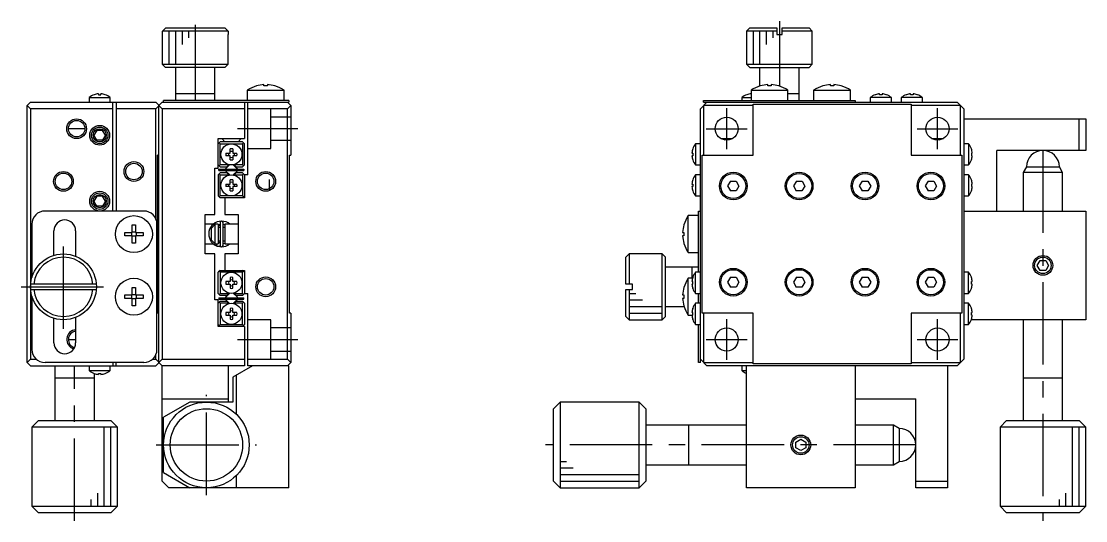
# Model space of a CAD drawing. Extents: x -38 to 379, y 14 to 273.
# Drawn here: x 216.9 to 378.5, y 127.1 to 202.9 of the extents above; entities that cross this region are included whole.
import ezdxf

# ---------------------------------------------------------------- set-up
doc = ezdxf.new("R2010")
doc.units = 0
doc.header["$LTSCALE"] = 10
doc.linetypes.add('CENTER', pattern=[2, 1.25, -0.25, 0.25, -0.25])
doc.linetypes.add('DASHED', pattern=[3.5, 2, -1.5])
doc.layers.get('0').update_dxf_attribs({"linetype": 'CONTINUOUS'})
doc.layers.add('CENTER', color=1, linetype='CENTER')

msp = doc.modelspace()

# ---------------------------------------------------------------- linework, layer by layer
at = {"color": 7, "linetype": 'CONTINUOUS'}
for p, q in [((238.346591, 200.916843), (238.362617, 200.916843)), ((238.346591, 200.916843), (238.346591, 196.416843)), ((238.362617, 201.416843), (238.864404, 201.916843)), ((248.330566, 201.416843), (238.362617, 201.416843)), ((238.362617, 200.916843), (238.362617, 201.416843)), ((238.864404, 201.916843), (247.828778, 201.916843)), ((247.828778, 201.916843), (248.330566, 201.416843)), ((248.330566, 201.416843), (248.330566, 200.916843)), ((248.330566, 200.916843), (248.346591, 200.916843)), ((248.346591, 196.416843), (248.346591, 200.916843)), ((327.529505, 201.916843), (327.029505, 201.416843)), ((331.629505, 201.416843), (327.029505, 201.416843)), ((327.029505, 201.416843), (327.029505, 196.416843)), ((327.529505, 201.916843), (331.629505, 201.916843)), ((331.629505, 201.916843), (331.629505, 200.916843)), ((331.629505, 200.916843), (332.429505, 200.916843)), ((332.429505, 201.916843), (336.529505, 201.916843)), ((332.429505, 200.916843), (332.429505, 201.916843)), ((337.029505, 201.416843), (332.429505, 201.416843)), ((337.029505, 201.416843), (336.529505, 201.916843)), ((337.029505, 196.416843), (337.029505, 201.416843)), ((238.346591, 196.416843), (248.346591, 196.416843)), ((238.346591, 196.416843), (238.846591, 195.916843)), ((247.846591, 195.916843), (238.846591, 195.916843)), ((240.346591, 195.916843), (240.346591, 190.916843)), ((246.346591, 190.916843), (246.346591, 195.916843)), ((247.846591, 195.916843), (248.346591, 196.416843)), ((327.029505, 196.416843), (327.529505, 195.916843)), ((327.029505, 196.416843), (337.029505, 196.416843)), ((327.529505, 195.916843), (336.529505, 195.916843)), ((329.029505, 195.916843), (329.029505, 193.086539)), ((335.029505, 190.916843), (335.029505, 195.916843)), ((336.529505, 195.916843), (337.029505, 196.416843)), ((251.246591, 192.459306), (256.846591, 192.459306)), ((251.246591, 192.459306), (251.246591, 190.916843)), ((252.647452, 193.110048), (252.644444, 193.116216)), ((253.786591, 193.110048), (253.786591, 193.303305)), ((254.306591, 193.110048), (253.786591, 193.110048)), ((254.306591, 193.303305), (254.306591, 193.110048)), ((255.448739, 193.116216), (255.44573, 193.110048)), ((256.846591, 190.916843), (256.846591, 192.459306)), ((327.729505, 192.459306), (327.729505, 190.916843)), ((327.729505, 192.459306), (333.329505, 192.459306)), ((329.130366, 193.110048), (329.127357, 193.116216)), ((330.269505, 193.110048), (330.269505, 193.303305)), ((330.789505, 193.110048), (330.269505, 193.110048)), ((330.789505, 193.303305), (330.789505, 193.110048)), ((331.931653, 193.116216), (331.928644, 193.110048)), ((333.329505, 190.916843), (333.329505, 192.459306)), ((337.229505, 192.459306), (337.229505, 190.916843)), ((337.229505, 192.459306), (342.829505, 192.459306)), ((338.630366, 193.110048), (338.627357, 193.116216)), ((339.769505, 193.110048), (339.769505, 193.303305)), ((340.289505, 193.110048), (339.769505, 193.110048)), ((340.289505, 193.303305), (340.289505, 193.110048)), ((341.431653, 193.116216), (341.428644, 193.110048)), ((342.829505, 190.916843), (342.829505, 192.459306)), ((227.246591, 191.337781), (227.246591, 190.616843)), ((227.246591, 191.337781), (230.446591, 191.337781)), ((227.996591, 191.767907), (228.020456, 191.767907)), ((228.646591, 191.900792), (228.646591, 191.767907)), ((228.646591, 191.767907), (229.046591, 191.767907)), ((229.046591, 191.767907), (229.046591, 191.900792)), ((229.672727, 191.767907), (229.696591, 191.767907)), ((230.446591, 190.616843), (230.446591, 191.337781)), ((238.546591, 190.616843), (238.546591, 190.916843)), ((257.546591, 190.916843), (238.546591, 190.916843)), ((246.346591, 191.916843), (240.346591, 191.916843)), ((257.546591, 190.916843), (257.546591, 190.616843)), ((320.529505, 190.616843), (320.529505, 190.916843)), ((320.529505, 190.916843), (343.529505, 190.916843)), ((326.329505, 191.337781), (327.729505, 191.337781)), ((326.329505, 191.337781), (326.329505, 190.916843)), ((327.079505, 191.767907), (327.103369, 191.767907)), ((335.029505, 191.916843), (333.329505, 191.916843)), ((343.529505, 190.916843), (343.529505, 190.616843)), ((345.829505, 191.337781), (345.829505, 190.616843)), ((349.029505, 191.337781), (345.829505, 191.337781)), ((346.603369, 191.767907), (346.579505, 191.767907)), ((347.229505, 191.767907), (347.229505, 191.900792)), ((347.629505, 191.767907), (347.229505, 191.767907)), ((347.629505, 191.900792), (347.629505, 191.767907)), ((348.279505, 191.767907), (348.255641, 191.767907)), ((349.029505, 190.616843), (349.029505, 191.337781)), ((353.729505, 191.337781), (350.529505, 191.337781)), ((350.529505, 191.337781), (350.529505, 190.616843)), ((351.303369, 191.767907), (351.279505, 191.767907)), ((351.929505, 191.767907), (351.929505, 191.900792)), ((352.329505, 191.767907), (351.929505, 191.767907)), ((352.329505, 191.900792), (352.329505, 191.767907)), ((352.979505, 191.767907), (352.955641, 191.767907)), ((353.729505, 190.616843), (353.729505, 191.337781)), ((218.346591, 190.616843), (217.846591, 190.116843)), ((217.846591, 151.116843), (217.846591, 190.116843)), ((217.846591, 190.116843), (218.346591, 189.616843)), ((218.346591, 190.616843), (237.346591, 190.616843)), ((230.846591, 189.616843), (218.346591, 189.616843)), ((218.346591, 189.616843), (218.346591, 151.616843)), ((230.846591, 174.116843), (230.846591, 190.616843)), ((231.346591, 190.616843), (231.346591, 174.116843)), ((237.346591, 189.616843), (231.346591, 189.616843)), ((238.346591, 190.616843), (237.346591, 189.616843)), ((237.346591, 190.616843), (238.346591, 189.616843)), ((237.346591, 172.988623), (237.346591, 189.616843)), ((237.846591, 151.116843), (237.846591, 190.116843)), ((238.346591, 190.616843), (257.546591, 190.616843)), ((238.346591, 189.616843), (238.346591, 151.616843)), ((250.846591, 189.616843), (238.346591, 189.616843)), ((250.846591, 190.616843), (250.846591, 185.116843)), ((251.346591, 179.616843), (251.346591, 190.616843)), ((257.346591, 189.616843), (251.346591, 189.616843)), ((257.346591, 190.616843), (257.846591, 190.116843)), ((257.846591, 190.116843), (257.346591, 189.616843)), ((257.346591, 151.616843), (257.346591, 189.616843)), ((257.846591, 190.116843), (257.846591, 182.616843)), ((321.029505, 190.616843), (320.029505, 189.616843)), ((320.029505, 151.116843), (320.029505, 189.616843)), ((320.529505, 190.616843), (359.029505, 190.616843)), ((328.029505, 190.116843), (320.529505, 190.116843)), ((320.529505, 190.116843), (320.529505, 182.616843)), ((328.029505, 190.316843), (352.029505, 190.316843)), ((328.029505, 182.616843), (328.029505, 190.316843)), ((352.029505, 190.316843), (352.029505, 182.616843)), ((359.529505, 190.116843), (352.029505, 190.116843)), ((360.029505, 189.616843), (359.029505, 190.616843)), ((359.529505, 182.616843), (359.529505, 190.116843)), ((360.029505, 189.616843), (360.029505, 151.616843)), ((360.029505, 188.116843), (378.529505, 188.116843)), ((377.529505, 183.316843), (377.529505, 188.116843)), ((378.529505, 188.116843), (378.529505, 183.316843)), ((226.596442, 186.616843), (224.096591, 186.616843)), ((228.413579, 186.366843), (227.980566, 185.616843)), ((229.279604, 186.366843), (228.413579, 186.366843)), ((229.712617, 185.616843), (229.279604, 186.366843)), ((228.413579, 184.866843), (227.980566, 185.616843)), ((229.279604, 184.866843), (228.413579, 184.866843)), ((229.712617, 185.616843), (229.279604, 184.866843)), ((246.846591, 185.116843), (250.846591, 185.116843)), ((246.846591, 180.616843), (246.846591, 185.116843)), ((247.146591, 184.616843), (246.846591, 184.316843)), ((247.146591, 184.316843), (246.996591, 184.466843)), ((250.546591, 184.616843), (247.146591, 184.616843)), ((247.146591, 181.116843), (247.146591, 184.316843)), ((247.146591, 184.316843), (250.546591, 184.316843)), ((247.365847, 185.116843), (247.846591, 184.636099)), ((249.846591, 184.636099), (247.846591, 184.636099)), ((249.846591, 184.636099), (250.327335, 185.116843)), ((250.846591, 184.316843), (250.546591, 184.616843)), ((250.696591, 184.466843), (250.546591, 184.316843)), ((250.546591, 184.316843), (250.546591, 181.116843)), ((250.846591, 181.116843), (250.846591, 184.316843)), ((319.308568, 184.316843), (319.308568, 181.116843)), ((320.029505, 184.316843), (319.308568, 184.316843)), ((323.128117, 185.116843), (324.930893, 185.116843)), ((323.548761, 185.116843), (323.781031, 184.884573)), ((355.128117, 185.116843), (356.930893, 185.116843)), ((356.277979, 184.884573), (356.510249, 185.116843)), ((360.750442, 184.316843), (360.029505, 184.316843)), ((360.750442, 184.316843), (360.750442, 181.116843)), ((237.646591, 158.616843), (237.646591, 182.616843)), ((237.846591, 182.616843), (237.646591, 182.616843)), ((248.020456, 182.916843), (248.646591, 182.916843)), ((248.646591, 182.916843), (248.646591, 183.542979)), ((249.046591, 183.542979), (249.046591, 182.916843)), ((249.046591, 182.916843), (249.672727, 182.916843)), ((257.646591, 182.616843), (257.846591, 182.616843)), ((257.646591, 158.616843), (257.646591, 182.616843)), ((318.745557, 182.916843), (318.878441, 182.916843)), ((318.878441, 183.566843), (318.878441, 183.542979)), ((318.878441, 182.916843), (318.878441, 182.516843)), ((320.329505, 158.616843), (320.329505, 182.616843)), ((320.329505, 182.616843), (328.029505, 182.616843)), ((352.029505, 182.616843), (359.729505, 182.616843)), ((359.729505, 182.616843), (359.729505, 158.616843)), ((361.180569, 183.566843), (361.180569, 183.542979)), ((361.313453, 182.916843), (361.180569, 182.916843)), ((361.180569, 182.916843), (361.180569, 182.516843)), ((365.029505, 174.116843), (365.029505, 183.316843)), ((378.529505, 183.316843), (365.029505, 183.316843)), ((247.146591, 180.816843), (246.846591, 181.116843)), ((246.996591, 180.966843), (247.146591, 181.116843)), ((248.447543, 181.116843), (247.146591, 181.116843)), ((248.56153, 181.142442), (247.94503, 180.525942)), ((248.646591, 182.516843), (248.020456, 182.516843)), ((248.488199, 181.157499), (248.147543, 180.816843)), ((248.646591, 181.890708), (248.646591, 182.516843)), ((249.046591, 182.516843), (249.046591, 181.890708)), ((249.672727, 182.516843), (249.046591, 182.516843)), ((249.748153, 180.490587), (249.101466, 181.137274)), ((249.748153, 180.525942), (249.131653, 181.142442)), ((249.54564, 180.816843), (249.204984, 181.157499)), ((250.546591, 181.116843), (249.24564, 181.116843)), ((250.546591, 181.116843), (250.696591, 180.966843)), ((250.846591, 181.116843), (250.546591, 180.816843)), ((318.878441, 182.516843), (318.745557, 182.516843)), ((318.878441, 181.890708), (318.878441, 181.866843)), ((319.308568, 181.116843), (320.029505, 181.116843)), ((360.029505, 181.116843), (360.750442, 181.116843)), ((361.180569, 182.516843), (361.313453, 182.516843)), ((361.180569, 181.890708), (361.180569, 181.866843)), ((246.346591, 180.616843), (246.846591, 180.616843)), ((246.346591, 173.616843), (246.346591, 180.616843)), ((247.146591, 179.916843), (246.846591, 179.616843)), ((246.846591, 179.616843), (246.846591, 176.416843)), ((246.946591, 180.466843), (250.746591, 180.466843)), ((246.946591, 180.266843), (246.946591, 180.466843)), ((246.946591, 180.266843), (250.746591, 180.266843)), ((247.146591, 179.616843), (246.996591, 179.766843)), ((247.146591, 180.816843), (248.147543, 180.816843)), ((248.147543, 179.916843), (247.146591, 179.916843)), ((247.146591, 176.416843), (247.146591, 179.616843)), ((247.146591, 179.616843), (248.447543, 179.616843)), ((247.94503, 180.2431), (248.591717, 179.596413)), ((247.94503, 180.207744), (248.56153, 179.591245)), ((248.147539, 179.916839), (248.488199, 179.576188)), ((249.131653, 179.591245), (249.748153, 180.207744)), ((249.204984, 179.576188), (249.545644, 179.916839)), ((249.24564, 179.616843), (250.546591, 179.616843)), ((249.54564, 180.816843), (250.546591, 180.816843)), ((250.546591, 179.916843), (249.54564, 179.916843)), ((250.846591, 179.616843), (250.546591, 179.916843)), ((250.696591, 179.766843), (250.546591, 179.616843)), ((250.546591, 179.616843), (250.546591, 176.416843)), ((250.746591, 180.466843), (250.746591, 180.266843)), ((250.846591, 179.616843), (250.846591, 176.116843)), ((251.346591, 179.616843), (250.846591, 179.616843)), ((320.029505, 179.616843), (319.308568, 179.616843)), ((319.308568, 179.616843), (319.308568, 176.416843)), ((360.750442, 179.616843), (360.029505, 179.616843)), ((360.750442, 179.616843), (360.750442, 176.416843)), ((369.529505, 180.816843), (369.029505, 179.950818)), ((375.029382, 179.950818), (369.029505, 179.950818)), ((369.029505, 179.950818), (369.029505, 174.116843)), ((369.529505, 180.816843), (374.529402, 180.816843)), ((375.029505, 179.950818), (374.529505, 180.816843)), ((375.029505, 174.116843), (375.029505, 179.950818)), ((248.020456, 178.216843), (248.646591, 178.216843)), ((248.646591, 177.816843), (248.020456, 177.816843)), ((248.646591, 178.216843), (248.646591, 178.842979)), ((248.646591, 177.190708), (248.646591, 177.816843)), ((249.046591, 178.842979), (249.046591, 178.216843)), ((249.046591, 178.216843), (249.672727, 178.216843)), ((249.672727, 177.816843), (249.046591, 177.816843)), ((249.046591, 177.816843), (249.046591, 177.190708)), ((254.646591, 177.242071), (254.646591, 178.916848)), ((318.745557, 178.216843), (318.878441, 178.216843)), ((318.878441, 177.816843), (318.745557, 177.816843)), ((318.878441, 178.866843), (318.878441, 178.842979)), ((318.878441, 178.216843), (318.878441, 177.816843)), ((324.603303, 178.670734), (324.163515, 177.924686)), ((324.163515, 177.924686), (324.589718, 177.170796)), ((324.603303, 178.670734), (325.469292, 178.662891)), ((325.895495, 177.909), (325.455708, 177.162952)), ((325.469292, 178.662891), (325.895495, 177.909)), ((334.603303, 178.670734), (334.163515, 177.924686)), ((334.163515, 177.924686), (334.589718, 177.170796)), ((334.603303, 178.670734), (335.469292, 178.662891)), ((335.895495, 177.909), (335.455708, 177.162952)), ((335.469292, 178.662891), (335.895495, 177.909)), ((344.603303, 178.670734), (344.163515, 177.924686)), ((344.163515, 177.924686), (344.589718, 177.170796)), ((344.603303, 178.670734), (345.469292, 178.662891)), ((345.895495, 177.909), (345.455708, 177.162952)), ((345.469292, 178.662891), (345.895495, 177.909)), ((354.603303, 178.670734), (354.163515, 177.924686)), ((354.163515, 177.924686), (354.589718, 177.170796)), ((354.603303, 178.670734), (355.469292, 178.662891)), ((355.895495, 177.909), (355.455708, 177.162952)), ((355.469292, 178.662891), (355.895495, 177.909)), ((361.180569, 178.866843), (361.180569, 178.842979)), ((361.313453, 178.216843), (361.180569, 178.216843)), ((361.180569, 178.216843), (361.180569, 177.816843)), ((361.180569, 177.816843), (361.313453, 177.816843)), ((228.413579, 176.366843), (227.980566, 175.616843)), ((229.279604, 176.366843), (228.413579, 176.366843)), ((229.712617, 175.616843), (229.279604, 176.366843)), ((247.146591, 176.116843), (246.846591, 176.416843)), ((246.996591, 176.266843), (247.146591, 176.416843)), ((250.546591, 176.416843), (247.146591, 176.416843)), ((250.546591, 176.416843), (250.696591, 176.266843)), ((250.846591, 176.416843), (250.546591, 176.116843)), ((318.878441, 177.190708), (318.878441, 177.166843)), ((319.308568, 176.416843), (320.029505, 176.416843)), ((325.455708, 177.162952), (324.589718, 177.170796)), ((335.455708, 177.162952), (334.589718, 177.170796)), ((345.455708, 177.162952), (344.589718, 177.170796)), ((355.455708, 177.162952), (354.589718, 177.170796)), ((360.029505, 176.416843), (360.750442, 176.416843)), ((361.180569, 177.190708), (361.180569, 177.166843)), ((228.413579, 174.866843), (227.980566, 175.616843)), ((229.279604, 174.866843), (228.413579, 174.866843)), ((229.712617, 175.616843), (229.279604, 174.866843)), ((250.846591, 176.116843), (247.146591, 176.116843)), ((247.846591, 176.116843), (247.846591, 173.616843)), ((235.546591, 174.116843), (220.546591, 174.116843)), ((244.846591, 173.616843), (246.346591, 173.616843)), ((244.846591, 167.616843), (244.846591, 173.616843)), ((247.846591, 173.616843), (249.846591, 173.616843)), ((249.846591, 173.616843), (249.846591, 167.616843)), ((319.729505, 173.416843), (318.187042, 173.416843)), ((318.187042, 167.816843), (318.187042, 173.416843)), ((319.729505, 174.116843), (320.029505, 174.116843)), ((319.729505, 164.816843), (319.729505, 174.116843)), ((360.029505, 174.116843), (378.529505, 174.116843)), ((378.529505, 174.116843), (378.529505, 157.616843)), ((218.546591, 172.116843), (218.546591, 164.016843)), ((233.786591, 172.015982), (234.306591, 172.015982)), ((233.786591, 170.876843), (233.786591, 172.015982)), ((234.306591, 172.015982), (234.306591, 170.876843)), ((237.546591, 153.116843), (237.546591, 172.116843)), ((246.088135, 172.116843), (244.846591, 172.116843)), ((245.846591, 171.536943), (246.346591, 172.06609)), ((245.846591, 169.696743), (245.846591, 171.536943)), ((246.846591, 172.116843), (246.346591, 172.116843)), ((246.346591, 172.116843), (246.346591, 169.116843)), ((246.570191, 172.418279), (246.557038, 172.412473)), ((246.564258, 172.415225), (246.561161, 172.414319)), ((246.631356, 172.442981), (246.569626, 172.419351)), ((246.846552, 172.046277), (247.125396, 172.116696)), ((246.846589, 172.028966), (246.855963, 172.029122)), ((246.846591, 172.116843), (246.846591, 169.116843)), ((247.125433, 171.616843), (246.846591, 171.616843)), ((246.855963, 172.029122), (246.869586, 172.028755)), ((246.869586, 172.028755), (246.883175, 172.027686)), ((246.883175, 172.027686), (246.896691, 172.025917)), ((246.896691, 172.025917), (246.910098, 172.023454)), ((246.910098, 172.023454), (246.923359, 172.020305)), ((246.923359, 172.020305), (246.936439, 172.01648)), ((246.936439, 172.01648), (246.949301, 172.011991)), ((246.949301, 172.011991), (246.961913, 172.006852)), ((246.961913, 172.006852), (246.974241, 172.001079)), ((246.974241, 172.001079), (246.986255, 171.99469)), ((246.986255, 171.99469), (246.997923, 171.987703)), ((246.997923, 171.987703), (247.009217, 171.98014)), ((247.009217, 171.98014), (247.02011, 171.972022)), ((247.02011, 171.972022), (247.030576, 171.963374)), ((247.030576, 171.963374), (247.040591, 171.954218)), ((247.040591, 171.954218), (247.050132, 171.944581)), ((247.050132, 171.944581), (247.059177, 171.934488)), ((247.059177, 171.934488), (247.067708, 171.923966)), ((247.067708, 171.923966), (247.075705, 171.913042)), ((247.075705, 171.913042), (247.083152, 171.901745)), ((247.083152, 171.901745), (247.090034, 171.890103)), ((247.090034, 171.890103), (247.096336, 171.878145)), ((247.096336, 171.878145), (247.102046, 171.8659)), ((247.102046, 171.8659), (247.107153, 171.853398)), ((247.107153, 171.853398), (247.111646, 171.840668)), ((247.111646, 171.840668), (247.115518, 171.827741)), ((247.115518, 171.827741), (247.11876, 171.814646)), ((247.11876, 171.814646), (247.121367, 171.801415)), ((247.121367, 171.801415), (247.123334, 171.788078)), ((247.123334, 171.788078), (247.124658, 171.774666)), ((247.124658, 171.774666), (247.125336, 171.761208)), ((247.125336, 171.761208), (247.125433, 171.753992)), ((247.125433, 172.357499), (247.125433, 168.907499)), ((247.575433, 168.907499), (247.575433, 172.357499)), ((247.846591, 171.616843), (247.575433, 171.616843)), ((247.575488, 172.116421), (247.846735, 172.049171)), ((249.846591, 172.116843), (247.846591, 172.116843)), ((247.846591, 172.116843), (247.846591, 169.116843)), ((317.530132, 172.018991), (317.5363, 172.015982)), ((221.896591, 167.401976), (221.896591, 171.116843)), ((225.196591, 171.116843), (225.196591, 167.262002)), ((232.647452, 170.356843), (232.647452, 170.876843)), ((232.647452, 170.876843), (233.786591, 170.876843)), ((233.786591, 170.356843), (232.647452, 170.356843)), ((233.71715, 170.356843), (233.71715, 170.876843)), ((233.786591, 170.946285), (234.306591, 170.946285)), ((233.786591, 169.217704), (233.786591, 170.356843)), ((234.306591, 170.287401), (233.786591, 170.287401)), ((234.306591, 170.876843), (235.44573, 170.876843)), ((234.306591, 170.356843), (234.306591, 169.217704)), ((235.44573, 170.356843), (234.306591, 170.356843)), ((234.376033, 170.876843), (234.376033, 170.356843)), ((235.44573, 170.876843), (235.44573, 170.356843)), ((246.346591, 169.174842), (245.846591, 169.703988)), ((317.343043, 170.876843), (317.5363, 170.876843)), ((317.5363, 170.356843), (317.343043, 170.356843)), ((317.5363, 170.876843), (317.5363, 170.356843)), ((234.306591, 169.217704), (233.786591, 169.217704)), ((244.846591, 169.116843), (246.126563, 169.116843)), ((246.346591, 169.116843), (246.846591, 169.116843)), ((246.536856, 168.861682), (246.566827, 168.848244)), ((246.560874, 168.850794), (246.640789, 169.110228)), ((246.565388, 168.863183), (246.565288, 168.856943)), ((246.565288, 168.856943), (246.565819, 168.852005)), ((246.566117, 168.870683), (246.565388, 168.863183)), ((246.565819, 168.852005), (246.566623, 168.84919)), ((246.567471, 168.879393), (246.566117, 168.870683)), ((246.566623, 168.84919), (246.5688, 168.846122)), ((246.569442, 168.889254), (246.567471, 168.879393)), ((246.5688, 168.846122), (246.569626, 168.845646)), ((246.572014, 168.900201), (246.569442, 168.889254)), ((246.569626, 168.845647), (246.600979, 168.832828)), ((246.575173, 168.912162), (246.572014, 168.900201)), ((246.578895, 168.925055), (246.575173, 168.912162)), ((246.583157, 168.938794), (246.578895, 168.925055)), ((246.587931, 168.953289), (246.583157, 168.938794)), ((246.593183, 168.968442), (246.587931, 168.953289)), ((246.59888, 168.984152), (246.593183, 168.968442)), ((246.604982, 169.000314), (246.59888, 168.984152)), ((246.600979, 168.832828), (246.634689, 168.820923)), ((246.61145, 169.01682), (246.604982, 169.000314)), ((246.61824, 169.03356), (246.61145, 169.01682)), ((246.625307, 169.050423), (246.61824, 169.03356)), ((246.632603, 169.067294), (246.625307, 169.050423)), ((246.627128, 168.823033), (247.320719, 168.684052)), ((246.64008, 169.084063), (246.632603, 169.067294)), ((246.634689, 168.820923), (246.66894, 168.810721)), ((246.647688, 169.100616), (246.64008, 169.084063)), ((246.640789, 169.110228), (246.64394, 169.116847)), ((246.655377, 169.116843), (246.647688, 169.100616)), ((246.66894, 168.810721), (246.703647, 168.802246)), ((246.703647, 168.802246), (246.738724, 168.795517)), ((246.738724, 168.795517), (246.774085, 168.790552)), ((246.774085, 168.790552), (246.809645, 168.78736)), ((246.809645, 168.78736), (246.845315, 168.785951)), ((246.845315, 168.785951), (246.88101, 168.786325)), ((246.85172, 169.235905), (246.846588, 169.236032)), ((246.846591, 169.616843), (247.125433, 169.616843)), ((246.865341, 169.236053), (246.85172, 169.235905)), ((246.878931, 169.236902), (246.865341, 169.236053)), ((246.892452, 169.23845), (246.878931, 169.236902)), ((246.88101, 168.786325), (246.916643, 168.788484)), ((246.905869, 169.240689), (246.892452, 169.23845)), ((246.919145, 169.243613), (246.905869, 169.240689)), ((246.916643, 168.788484), (246.952126, 168.79242)), ((246.932245, 169.247211), (246.919145, 169.243613)), ((246.945136, 169.251472), (246.932245, 169.247211)), ((246.957784, 169.25638), (246.945136, 169.251472)), ((246.952126, 168.79242), (246.987373, 168.798125)), ((246.970157, 169.261921), (246.957784, 169.25638)), ((246.982225, 169.268077), (246.970157, 169.261921)), ((246.993959, 169.274831), (246.982225, 169.268077)), ((246.987373, 168.798125), (247.022298, 168.805585)), ((247.00533, 169.282161), (246.993959, 169.274831)), ((247.016312, 169.290047), (247.00533, 169.282161)), ((247.026879, 169.298467), (247.016312, 169.290047)), ((247.022298, 168.805585), (247.056816, 168.814782)), ((247.037008, 169.307398), (247.026879, 169.298467)), ((247.046677, 169.316816), (247.037008, 169.307398)), ((247.055864, 169.326695), (247.046677, 169.316816)), ((247.064549, 169.337011), (247.055864, 169.326695)), ((247.056816, 168.814782), (247.090842, 168.825694)), ((247.072714, 169.347736), (247.064549, 169.337011)), ((247.080341, 169.358846), (247.072714, 169.347736)), ((247.087416, 169.370311), (247.080341, 169.358846)), ((247.093922, 169.382104), (247.087416, 169.370311)), ((247.090842, 168.825694), (247.124294, 168.838295)), ((247.099848, 169.394198), (247.093922, 169.382104)), ((247.10518, 169.406563), (247.099848, 169.394198)), ((247.109908, 169.41917), (247.10518, 169.406563)), ((247.114022, 169.43199), (247.109908, 169.41917)), ((247.117514, 169.444994), (247.114022, 169.43199)), ((247.120377, 169.458152), (247.117514, 169.444994)), ((247.122604, 169.471433), (247.120377, 169.458152)), ((247.124191, 169.484808), (247.122604, 169.471433)), ((247.125135, 169.498245), (247.124191, 169.484808)), ((247.124294, 168.838295), (247.135051, 168.842758)), ((247.125433, 169.511005), (247.125135, 169.498245)), ((247.575433, 169.616843), (247.846591, 169.616843)), ((247.846627, 169.216005), (247.57549, 169.148345)), ((247.846591, 169.116843), (249.846591, 169.116843)), ((317.5363, 169.217704), (317.530132, 169.214696)), ((246.346591, 167.616843), (244.846591, 167.616843)), ((246.346591, 160.616843), (246.346591, 167.616843)), ((247.846591, 167.616843), (247.846591, 165.116843)), ((249.846591, 167.616843), (247.846591, 167.616843)), ((309.229505, 167.616843), (308.729505, 167.116843)), ((308.729505, 163.016843), (308.729505, 167.116843)), ((309.229505, 167.616843), (309.229505, 163.016843)), ((314.229505, 167.616843), (309.229505, 167.616843)), ((314.729505, 167.116843), (314.229505, 167.616843)), ((314.229505, 157.616843), (314.229505, 167.616843)), ((314.729505, 158.116843), (314.729505, 167.116843)), ((318.187042, 167.816843), (319.729505, 167.816843)), ((371.16348, 165.866843), (371.596492, 166.616843)), ((371.596492, 166.616843), (372.462518, 166.616843)), ((372.462518, 166.616843), (372.89553, 165.866843)), ((247.146591, 165.116843), (246.846591, 164.816843)), ((246.846591, 161.616843), (246.846591, 164.816843)), ((246.996591, 164.966843), (247.146591, 164.816843)), ((247.146591, 165.116843), (250.846591, 165.116843)), ((247.146591, 164.816843), (247.146591, 161.616843)), ((250.546591, 164.816843), (247.146591, 164.816843)), ((250.846591, 164.816843), (250.546591, 165.116843)), ((250.546591, 164.816843), (250.696591, 164.966843)), ((250.546591, 161.616843), (250.546591, 164.816843)), ((250.846591, 165.116843), (250.846591, 161.616843)), ((319.729505, 165.616843), (314.729505, 165.616843)), ((318.729505, 165.616843), (318.729505, 163.916843)), ((320.029505, 164.816843), (319.308568, 164.816843)), ((319.308568, 161.616843), (319.308568, 164.816843)), ((360.750442, 164.816843), (360.029505, 164.816843)), ((360.750442, 161.616843), (360.750442, 164.816843)), ((371.596492, 165.116843), (371.16348, 165.866843)), ((372.462518, 165.116843), (371.596492, 165.116843)), ((372.89553, 165.866843), (372.462518, 165.116843)), ((248.646591, 163.416843), (248.020456, 163.416843)), ((248.646591, 164.042979), (248.646591, 163.416843)), ((249.046591, 163.416843), (249.046591, 164.042979)), ((249.672727, 163.416843), (249.046591, 163.416843)), ((318.837853, 163.916843), (318.187042, 163.916843)), ((318.187042, 158.316843), (318.187042, 163.916843)), ((318.878441, 163.416843), (318.745557, 163.416843)), ((318.878441, 164.042979), (318.878441, 164.066843)), ((318.878441, 163.016843), (318.878441, 163.416843)), ((324.603303, 164.070734), (324.163515, 163.324686)), ((324.163515, 163.324686), (324.589718, 162.570796)), ((324.603303, 164.070734), (325.469292, 164.062891)), ((325.895495, 163.309), (325.455708, 162.562952)), ((325.469292, 164.062891), (325.895495, 163.309)), ((334.603303, 164.070734), (334.163515, 163.324686)), ((334.163515, 163.324686), (334.589718, 162.570796)), ((334.603303, 164.070734), (335.469292, 164.062891)), ((335.895495, 163.309), (335.455708, 162.562952)), ((335.469292, 164.062891), (335.895495, 163.309)), ((344.603303, 164.070734), (344.163515, 163.324686)), ((344.163515, 163.324686), (344.589718, 162.570796)), ((344.603303, 164.070734), (345.469292, 164.062891)), ((345.895495, 163.309), (345.455708, 162.562952)), ((345.469292, 164.062891), (345.895495, 163.309)), ((354.603303, 164.070734), (354.163515, 163.324686)), ((354.163515, 163.324686), (354.589718, 162.570796)), ((354.603303, 164.070734), (355.469292, 164.062891)), ((355.895495, 163.309), (355.455708, 162.562952)), ((355.469292, 164.062891), (355.895495, 163.309)), ((361.180569, 164.042979), (361.180569, 164.066843)), ((361.180569, 163.416843), (361.313453, 163.416843)), ((361.180569, 163.016843), (361.180569, 163.416843)), ((228.330566, 163.016843), (218.362617, 163.016843)), ((218.362617, 162.216843), (228.330566, 162.216843)), ((233.786591, 162.515982), (234.306591, 162.515982)), ((233.786591, 161.376843), (233.786591, 162.515982)), ((234.306591, 162.515982), (234.306591, 161.376843)), ((246.846591, 161.616843), (247.146591, 161.316843)), ((247.146591, 161.616843), (246.996591, 161.466843)), ((247.146591, 161.616843), (248.447543, 161.616843)), ((248.56153, 161.642442), (247.94503, 161.025942)), ((247.94503, 160.990587), (248.591717, 161.637274)), ((248.020456, 163.016843), (248.646591, 163.016843)), ((248.147543, 161.316843), (248.488199, 161.657499)), ((248.646591, 163.016843), (248.646591, 162.390708)), ((249.046591, 162.390708), (249.046591, 163.016843)), ((249.046591, 163.016843), (249.672727, 163.016843)), ((249.748153, 161.025942), (249.131653, 161.642442)), ((249.204984, 161.657499), (249.54564, 161.316843)), ((249.24564, 161.616843), (250.546591, 161.616843)), ((250.696591, 161.466843), (250.546591, 161.616843)), ((250.846591, 161.616843), (250.546591, 161.316843)), ((250.846591, 161.616843), (251.346591, 161.616843)), ((251.346591, 150.616843), (251.346591, 161.616843)), ((309.729505, 163.016843), (308.729505, 163.016843)), ((308.729505, 158.116843), (308.729505, 162.216843)), ((308.729505, 162.216843), (309.729505, 162.216843)), ((309.229505, 162.216843), (309.229505, 157.616843)), ((309.729505, 162.216843), (309.729505, 163.016843)), ((317.530132, 162.518991), (317.5363, 162.515982)), ((318.745557, 163.016843), (318.878441, 163.016843)), ((318.878441, 162.366843), (318.878441, 162.390708)), ((319.308568, 161.616843), (320.029505, 161.616843)), ((319.729505, 160.116843), (319.729505, 161.616843)), ((325.455708, 162.562952), (324.589718, 162.570796)), ((335.455708, 162.562952), (334.589718, 162.570796)), ((345.455708, 162.562952), (344.589718, 162.570796)), ((355.455708, 162.562952), (354.589718, 162.570796)), ((360.029505, 161.616843), (360.750442, 161.616843)), ((361.313453, 163.016843), (361.180569, 163.016843)), ((361.180569, 162.366843), (361.180569, 162.390708)), ((218.546591, 161.216843), (218.546591, 153.116843)), ((232.647452, 160.856843), (232.647452, 161.376843)), ((232.647452, 161.376843), (233.786591, 161.376843)), ((233.786591, 160.856843), (232.647452, 160.856843)), ((233.71715, 160.856843), (233.71715, 161.376843)), ((233.786591, 161.446285), (234.306591, 161.446285)), ((233.786591, 159.717704), (233.786591, 160.856843)), ((234.306591, 160.787401), (233.786591, 160.787401)), ((234.306591, 161.376843), (235.44573, 161.376843)), ((234.306591, 160.856843), (234.306591, 159.717704)), ((235.44573, 160.856843), (234.306591, 160.856843)), ((234.376033, 161.376843), (234.376033, 160.856843)), ((235.44573, 161.376843), (235.44573, 160.856843)), ((246.846591, 160.616843), (246.346591, 160.616843)), ((246.846591, 156.616843), (246.846591, 160.616843)), ((247.146591, 160.416843), (246.846591, 160.116843)), ((246.946591, 160.966843), (250.746591, 160.966843)), ((246.946591, 160.966843), (246.946591, 160.766843)), ((246.946591, 160.766843), (250.746591, 160.766843)), ((246.996591, 160.266843), (247.146591, 160.116843)), ((248.147543, 161.316843), (247.146591, 161.316843)), ((247.146591, 160.416843), (248.147543, 160.416843)), ((247.146591, 160.116843), (247.146591, 156.916843)), ((248.447543, 160.116843), (247.146591, 160.116843)), ((247.94503, 160.707744), (248.56153, 160.091245)), ((248.488199, 160.076188), (248.147539, 160.416839)), ((249.748153, 160.7431), (249.101466, 160.096413)), ((249.131653, 160.091245), (249.748153, 160.707744)), ((249.545644, 160.416839), (249.204984, 160.076188)), ((250.546591, 160.116843), (249.24564, 160.116843)), ((250.546591, 161.316843), (249.54564, 161.316843)), ((249.54564, 160.416843), (250.546591, 160.416843)), ((250.846591, 160.116843), (250.546591, 160.416843)), ((250.546591, 160.116843), (250.696591, 160.266843)), ((250.546591, 156.916843), (250.546591, 160.116843)), ((250.746591, 160.766843), (250.746591, 160.966843)), ((250.846591, 160.116843), (250.846591, 156.916843)), ((317.343043, 161.376843), (317.5363, 161.376843)), ((317.5363, 160.856843), (317.343043, 160.856843)), ((317.5363, 161.376843), (317.5363, 160.856843)), ((319.308568, 156.916843), (319.308568, 160.116843)), ((320.029505, 160.116843), (319.308568, 160.116843)), ((360.750442, 160.116843), (360.029505, 160.116843)), ((360.750442, 156.916843), (360.750442, 160.116843)), ((234.306591, 159.717704), (233.786591, 159.717704)), ((237.846591, 158.616843), (237.646591, 158.616843)), ((248.646591, 158.716843), (248.020456, 158.716843)), ((248.646591, 159.342979), (248.646591, 158.716843)), ((249.046591, 158.716843), (249.046591, 159.342979)), ((249.672727, 158.716843), (249.046591, 158.716843)), ((257.846591, 158.616843), (257.646591, 158.616843)), ((257.846591, 158.616843), (257.846591, 151.116843)), ((314.729505, 159.616843), (317.559809, 159.616843)), ((317.5363, 159.717704), (317.530132, 159.714696)), ((318.878441, 158.716843), (318.745557, 158.716843)), ((318.878441, 159.342979), (318.878441, 159.366843)), ((318.878441, 158.316843), (318.878441, 158.716843)), ((328.029505, 158.616843), (320.329505, 158.616843)), ((320.529505, 158.616843), (320.529505, 151.116843)), ((328.029505, 150.916843), (328.029505, 158.616843)), ((359.729505, 158.616843), (352.029505, 158.616843)), ((352.029505, 158.616843), (352.029505, 150.916843)), ((359.529505, 151.116843), (359.529505, 158.616843)), ((361.180569, 159.342979), (361.180569, 159.366843)), ((361.180569, 158.716843), (361.313453, 158.716843)), ((361.180569, 158.316843), (361.180569, 158.716843)), ((221.896591, 154.116843), (221.896591, 157.83171)), ((225.196591, 157.971684), (225.196591, 154.116843)), ((246.846591, 156.916843), (247.146591, 156.616843)), ((247.146591, 156.916843), (246.996591, 156.766843)), ((247.146591, 156.916843), (250.546591, 156.916843)), ((248.020456, 158.316843), (248.646591, 158.316843)), ((248.646591, 158.316843), (248.646591, 157.690708)), ((249.046591, 157.690708), (249.046591, 158.316843)), ((249.046591, 158.316843), (249.672727, 158.316843)), ((250.696591, 156.766843), (250.546591, 156.916843)), ((250.846591, 156.916843), (250.546591, 156.616843)), ((308.729505, 158.116843), (309.229505, 157.616843)), ((309.229505, 157.616843), (314.229505, 157.616843)), ((314.229505, 157.616843), (314.729505, 158.116843)), ((318.187042, 158.316843), (318.878441, 158.316843)), ((318.878441, 157.666843), (318.878441, 157.690708)), ((319.308568, 156.916843), (320.029505, 156.916843)), ((319.729505, 151.116843), (319.729505, 156.916843)), ((360.029505, 156.916843), (360.750442, 156.916843)), ((378.529505, 157.616843), (361.161886, 157.616843)), ((361.313453, 158.316843), (361.180569, 158.316843)), ((361.180569, 157.666843), (361.180569, 157.690708)), ((369.029505, 157.616843), (369.029505, 142.316843)), ((375.029505, 142.316843), (375.029505, 157.616843)), ((250.846591, 156.616843), (246.846591, 156.616843)), ((250.846591, 156.616843), (250.846591, 150.616843)), ((224.096591, 154.616843), (225.196591, 154.616843)), ((237.346591, 151.616843), (237.346591, 152.245063)), ((218.346591, 151.616843), (217.846591, 151.116843)), ((218.346591, 150.616843), (217.846591, 151.116843)), ((218.346591, 151.616843), (219.223716, 151.616843)), ((218.346591, 150.616843), (237.346591, 150.616843)), ((235.546591, 151.116843), (220.546591, 151.116843)), ((222.046591, 150.616843), (222.046591, 142.316843)), ((227.246591, 150.616843), (227.246591, 149.895906)), ((230.446591, 149.895906), (230.446591, 150.616843)), ((230.846591, 151.116843), (230.846591, 150.616843)), ((231.346591, 150.616843), (231.346591, 151.116843)), ((236.869467, 151.616843), (237.346591, 151.616843)), ((237.346591, 151.616843), (238.346591, 150.616843)), ((238.346591, 151.616843), (237.346591, 150.616843)), ((238.346591, 151.616843), (250.846591, 151.616843)), ((250.846591, 150.616843), (238.346591, 150.616843)), ((238.346591, 133.116843), (238.346591, 150.616843)), ((248.346591, 150.616843), (248.346591, 145.116843)), ((252.046589, 150.616847), (249.046591, 148.884792)), ((251.346591, 151.616843), (257.346591, 151.616843)), ((257.546591, 150.616843), (251.346591, 150.616843)), ((257.346591, 151.616843), (257.846591, 151.116843)), ((257.846591, 151.116843), (257.346591, 150.616843)), ((257.546591, 132.116843), (257.546591, 150.616843)), ((320.029505, 151.116843), (319.729505, 151.116843)), ((320.029505, 151.616843), (321.029505, 150.616843)), ((320.529505, 151.116843), (328.029505, 151.116843)), ((359.029505, 150.616843), (321.029505, 150.616843)), ((326.329505, 150.616843), (326.329505, 149.895906)), ((327.029505, 132.116843), (327.029505, 150.616843)), ((352.029505, 150.916843), (328.029505, 150.916843)), ((343.529505, 150.616843), (343.529505, 132.116843)), ((352.029505, 151.116843), (359.529505, 151.116843)), ((357.529505, 150.616843), (357.529505, 132.116843)), ((359.029505, 150.616843), (360.029505, 151.616843)), ((222.046586, 148.816843), (228.046596, 148.816843)), ((227.246591, 149.895906), (230.446591, 149.895906)), ((227.996591, 149.46578), (228.020456, 149.46578)), ((228.046591, 142.316843), (228.046591, 149.456758)), ((228.646591, 149.46578), (229.046591, 149.46578)), ((228.646591, 149.332895), (228.646591, 149.46578)), ((229.046591, 149.46578), (229.046591, 149.332895)), ((229.672727, 149.46578), (229.696591, 149.46578)), ((249.046591, 148.884792), (249.046591, 145.116843)), ((249.546591, 149.173468), (249.546591, 143.307259)), ((326.329505, 149.895906), (327.029505, 149.895906)), ((369.0295, 148.816843), (375.02951, 148.816843)), ((238.346591, 145.616843), (248.346591, 145.616843)), ((343.529505, 145.616843), (352.729505, 145.616843)), ((352.729505, 132.116843), (352.729505, 145.616843)), ((242.520312, 145.116843), (238.546591, 142.822615)), ((249.046591, 145.116843), (242.520312, 145.116843)), ((298.729505, 145.116843), (297.729505, 144.116843)), ((297.729505, 133.116843), (297.729505, 144.116843)), ((298.729505, 145.116843), (298.729505, 132.116843)), ((310.729505, 145.116843), (298.729505, 145.116843)), ((311.729505, 144.116843), (310.729505, 145.116843)), ((310.729505, 132.116843), (310.729505, 145.116843)), ((311.729505, 144.116843), (311.729505, 133.117069)), ((219.546591, 142.316843), (218.546591, 141.316843)), ((219.546591, 142.316843), (230.546591, 142.316843)), ((231.546591, 141.316843), (230.546591, 142.316843)), ((238.546591, 134.426244), (238.546591, 142.822615)), ((366.529505, 142.316843), (365.529505, 141.316843)), ((366.529505, 142.316843), (377.529279, 142.316843)), ((378.529505, 141.316843), (377.529505, 142.316843)), ((218.546591, 141.316843), (218.546591, 129.316843)), ((231.546591, 141.316843), (218.546591, 141.316843)), ((231.546591, 129.316843), (231.546591, 141.316843)), ((327.029505, 141.616843), (311.729505, 141.616843)), ((318.229505, 141.616848), (318.229505, 135.616838)), ((349.36348, 141.616843), (343.529505, 141.616843)), ((349.36348, 135.616966), (349.36348, 141.616843)), ((350.229505, 141.116843), (349.36348, 141.616843)), ((350.229505, 141.116843), (350.229505, 136.116946)), ((365.529505, 141.316843), (365.529505, 129.316843)), ((378.529505, 141.316843), (365.529505, 141.316843)), ((378.529505, 129.316843), (378.529505, 141.316843)), ((334.529505, 139.049856), (335.279505, 139.482869)), ((334.529505, 138.183831), (334.529505, 139.049856)), ((335.279505, 139.482869), (336.029505, 139.049856)), ((336.029505, 139.049856), (336.029505, 138.183831)), ((335.279505, 137.750818), (334.529505, 138.183831)), ((336.029505, 138.183831), (335.279505, 137.750818)), ((349.36348, 135.616843), (350.229505, 136.116843)), ((238.546591, 134.426244), (242.546591, 132.116843)), ((311.729505, 135.616843), (327.029505, 135.616843)), ((343.529505, 135.616843), (349.36348, 135.616843)), ((238.346591, 133.116843), (239.346591, 132.116843)), ((249.546591, 133.926427), (249.546591, 132.116843)), ((297.729505, 133.116843), (298.729505, 132.116843)), ((310.729505, 132.116843), (311.729505, 133.116843)), ((352.729505, 133.116843), (357.529505, 133.116843)), ((257.546591, 132.116843), (239.346591, 132.116843)), ((298.729505, 132.116843), (310.729505, 132.116843)), ((343.529505, 132.116843), (327.029505, 132.116843)), ((357.529505, 132.116843), (352.729505, 132.116843)), ((218.546591, 129.316843), (219.546591, 128.316843)), ((218.546591, 129.316843), (231.546591, 129.316843)), ((230.546591, 128.316843), (231.546591, 129.316843)), ((365.529505, 129.316843), (378.529505, 129.316843)), ((365.529505, 129.316843), (366.529505, 128.316843)), ((377.529505, 128.316843), (378.529505, 129.316843)), ((230.546591, 128.316843), (219.546591, 128.316843)), ((377.529505, 128.316843), (366.529505, 128.316843))]:
    msp.add_line(p, q, dxfattribs=at)
at = {"color": 3, "linetype": 'CONTINUOUS'}
for p, q in [((239.346591, 201.416843), (239.346591, 196.416843)), ((240.346591, 201.416843), (240.346591, 196.416843)), ((241.346591, 201.416843), (241.346591, 199.416843)), ((242.346591, 201.416843), (242.346591, 200.416843)), ((328.029505, 201.416843), (328.029505, 196.416843)), ((329.029505, 201.416843), (329.029505, 196.416843)), ((330.029505, 201.416843), (330.029505, 199.416843)), ((331.029505, 201.416843), (331.029505, 200.416843)), ((309.229505, 161.616843), (310.229505, 161.616843)), ((309.229505, 160.616843), (311.229505, 160.616843)), ((309.229505, 159.616843), (314.229505, 159.616843)), ((309.229505, 158.616843), (314.229505, 158.616843)), ((229.546591, 129.316843), (229.546591, 141.316843)), ((230.546591, 129.316843), (230.546591, 141.316843)), ((376.529505, 129.316843), (376.529505, 141.316843)), ((377.529505, 129.316843), (377.529505, 141.316843)), ((298.729505, 136.116843), (299.729505, 136.116843)), ((298.729505, 135.116843), (300.729505, 135.116843)), ((298.729505, 134.116843), (310.729505, 134.116843)), ((298.729505, 133.116843), (310.729505, 133.116843)), ((228.546591, 129.316843), (228.546591, 131.316843)), ((375.529505, 129.316843), (375.529505, 131.316843)), ((227.546591, 129.316843), (227.546591, 130.316843)), ((374.529505, 129.316843), (374.529505, 130.316843))]:
    msp.add_line(p, q, dxfattribs=at)
at = {"color": 3, "linetype": 'DASHED'}
for p, q in [((254.846591, 183.616843), (254.846591, 189.616843)), ((257.846591, 188.366843), (254.846591, 188.366843)), ((254.846591, 184.866843), (257.846591, 184.866843)), ((251.346591, 183.616843), (254.846591, 183.616843)), ((254.846591, 157.616843), (251.346591, 157.616843)), ((254.846591, 151.616843), (254.846591, 157.616843)), ((257.846591, 156.366843), (254.846591, 156.366843)), ((254.846591, 152.866843), (257.846591, 152.866843))]:
    msp.add_line(p, q, dxfattribs=at)
at = {"color": 3, "linetype": 'CONTINUOUS'}
for centre in [(225.346591, 186.616843), (228.846591, 185.616843), (234.046591, 180.116843), (223.346591, 178.616843), (254.046591, 178.616843), (228.846591, 175.616843), (372.029505, 165.866843), (254.046591, 162.616843), (335.279505, 138.616843)]:
    msp.add_circle(centre, 1.5, dxfattribs=at)
at = {"color": 7, "linetype": 'CONTINUOUS'}
for centre, radius in [((225.346591, 186.616843), 1.25), ((324.029505, 186.616843), 1.75), ((356.029505, 186.616843), 1.75), ((228.846591, 185.616843), 1.25), ((228.846591, 185.616843), 1), ((248.846591, 182.716843), 1.6), ((234.046591, 180.116843), 1.25), ((223.346591, 178.616843), 1.25), ((248.846591, 178.016843), 1.6), ((254.046591, 178.616843), 1.25), ((325.029505, 177.916843), 2.1), ((325.029505, 177.916843), 1.9), ((335.029505, 177.916843), 2.1), ((335.029505, 177.916843), 1.9), ((345.029505, 177.916843), 2.1), ((345.029505, 177.916843), 1.9), ((355.029505, 177.916843), 2.1), ((355.029505, 177.916843), 1.9), ((228.846591, 175.616843), 1.25), ((228.846591, 175.616843), 1), ((234.046591, 170.616843), 2.8), ((223.346591, 162.616843), 5), ((372.029505, 165.866843), 1.25), ((248.846591, 163.216843), 1.6), ((325.029505, 163.316843), 2.1), ((325.029505, 163.316843), 1.9), ((335.029505, 163.316843), 2.1), ((335.029505, 163.316843), 1.9), ((345.029505, 163.316843), 2.1), ((345.029505, 163.316843), 1.9), ((355.029505, 163.316843), 2.1), ((355.029505, 163.316843), 1.9), ((234.046591, 161.116843), 2.8), ((254.046591, 162.616843), 1.25), ((248.846591, 158.516843), 1.6), ((324.029505, 154.616843), 1.75), ((356.029505, 154.616843), 1.75), ((245.046591, 138.616843), 6.5), ((245.046591, 138.616843), 5.5), ((335.279505, 138.616843), 1.25)]:
    msp.add_circle(centre, radius, dxfattribs=at)
for centre, radius, start, end in [((254.046591, 188.316843), 5, 106.285843, 124.055798), ((254.046591, 188.316843), 4.993235, 92.984767, 106.272555), ((254.046591, 188.316843), 4.993235, 73.727445, 87.015233), ((254.046591, 188.316843), 5, 55.944202, 73.714157), ((330.529505, 188.316843), 5, 106.285843, 124.055798), ((330.529505, 188.316843), 4.993235, 92.984767, 106.272555), ((330.529505, 188.316843), 4.993235, 73.727445, 87.015233), ((330.529505, 188.316843), 5, 55.944202, 73.714157), ((340.029505, 188.316843), 5, 106.285843, 124.055798), ((340.029505, 188.316843), 4.993235, 92.984767, 106.272555), ((340.029505, 188.316843), 4.993235, 73.727445, 87.015233), ((340.029505, 188.316843), 5, 55.944202, 73.714157), ((228.846591, 189.416843), 2.5, 109.876874, 129.791819), ((228.846591, 189.416843), 2.491987, 94.603352, 109.360864), ((228.846591, 189.416843), 2.491987, 70.639136, 85.396648), ((228.846591, 189.416843), 2.5, 50.208181, 70.123126), ((327.929505, 189.416843), 2.5, 109.876874, 129.791819), ((327.929505, 189.416843), 2.491987, 94.603352, 109.360864), ((347.429505, 189.416843), 2.5, 109.876874, 129.791819), ((347.429505, 189.416843), 2.491987, 94.603352, 109.360864), ((347.429505, 189.416843), 2.491987, 70.639136, 85.396648), ((347.429505, 189.416843), 2.5, 50.20818, 70.123126), ((352.129505, 189.416843), 2.5, 109.876874, 129.791819), ((352.129505, 189.416843), 2.491987, 94.603352, 109.360864), ((352.129505, 189.416843), 2.491987, 70.639136, 85.396648), ((352.129505, 189.416843), 2.5, 50.20818, 70.123126), ((321.229505, 182.716843), 2.5, 140.208181, 160.123126), ((358.829505, 182.716843), 2.5, 19.876874, 39.791819), ((248.846591, 182.716843), 0.85, 166.391039, 193.608961), ((248.846591, 182.716843), 0.459295, 154.186081, 205.813919), ((248.846591, 182.716843), 0.85, 76.391039, 103.608961), ((248.846591, 182.716843), 0.459295, 64.186081, 115.813919), ((248.846591, 182.716843), 0.459295, 334.186081, 25.813919), ((248.846591, 182.716843), 0.85, 346.391039, 13.608961), ((321.229505, 182.716843), 2.491987, 160.639136, 175.396648), ((358.829505, 182.716843), 2.491987, 4.603352, 19.360864), ((372.029505, 180.816843), 2.5, 0, 180), ((248.846591, 182.716843), 0.459295, 244.186081, 295.813919), ((248.846591, 182.716843), 0.85, 256.391039, 283.608961), ((321.229505, 182.716843), 2.491987, 184.603352, 199.360864), ((321.229505, 182.716843), 2.5, 199.876874, 219.791819), ((358.829505, 182.716843), 2.5, 320.208181, 340.123126), ((358.829505, 182.716843), 2.491987, 340.639136, 355.396648), ((248.086452, 180.384521), 0.2, 135, 155.693883), ((248.086452, 180.349166), 0.2, 204.306117, 225), ((248.086452, 180.384521), 0.2, 216.042724, 225), ((249.606731, 180.384521), 0.2, 24.306117, 45), ((249.606731, 180.349166), 0.2, 36.042724, 45), ((249.606731, 180.349166), 0.2, 315, 335.693883), ((321.229505, 178.016843), 2.5, 140.208181, 160.123126), ((358.829505, 178.016843), 2.5, 19.876874, 39.791819), ((248.846591, 178.016843), 0.85, 166.391039, 193.608961), ((248.846591, 178.016843), 0.459295, 154.186081, 205.813919), ((248.846591, 178.016843), 0.85, 76.391039, 103.608961), ((248.846591, 178.016843), 0.459295, 64.186081, 115.813919), ((248.846591, 178.016843), 0.459295, 334.186081, 25.813919), ((248.846591, 178.016843), 0.85, 346.391039, 13.608961), ((321.229505, 178.016843), 2.491987, 160.639136, 175.396648), ((321.229505, 178.016843), 2.491987, 184.603352, 199.360864), ((358.829505, 178.016843), 2.491987, 4.603352, 19.360864), ((358.829505, 178.016843), 2.491987, 340.639136, 355.396648), ((248.846591, 178.016843), 0.459295, 244.186081, 295.813919), ((248.846591, 178.016843), 0.85, 256.391039, 283.608961), ((321.229505, 178.016843), 2.5, 199.876874, 219.791819), ((358.829505, 178.016843), 2.5, 320.208181, 340.123126), ((220.546591, 172.116843), 2, 90, 180), ((235.546591, 172.116843), 2, 0, 90), ((322.329505, 170.616843), 5, 145.944202, 163.714157), ((223.546591, 171.116843), 1.65, 0, 180), ((247.350831, 170.632364), 1.948827, 90.890816, 246.378073), ((247.350433, 172.357499), 0.225, 0, 180), ((247.350801, 170.634521), 1.946588, 49.596934, 89.166427), ((322.329505, 170.616843), 4.993235, 163.727445, 177.015233), ((322.329505, 170.616843), 4.993235, 182.984767, 196.272555), ((247.350433, 168.907499), 0.225, 180, 0), ((247.348512, 170.637525), 1.953784, 270.802426, 308.87694), ((322.329505, 170.616843), 5, 196.285843, 214.055798), ((223.346591, 162.616843), 4.5, 5.099689, 174.900311), ((321.229505, 163.216843), 2.5, 140.208181, 160.123126), ((358.829505, 163.216843), 2.5, 19.876874, 39.791819), ((248.846591, 163.216843), 0.85, 166.391039, 193.608961), ((248.846591, 163.216843), 0.459295, 154.186081, 205.813919), ((248.846591, 163.216843), 0.85, 76.391039, 103.608961), ((248.846591, 163.216843), 0.459295, 64.186081, 115.813919), ((248.846591, 163.216843), 0.459295, 334.186081, 25.813919), ((248.846591, 163.216843), 0.85, 346.391039, 13.608961), ((322.329505, 161.116843), 5, 145.944202, 163.714157), ((321.229505, 163.216843), 2.491987, 160.639136, 175.396648), ((358.829505, 163.216843), 2.491987, 4.603352, 19.360864), ((223.346591, 162.616843), 4.5, 185.099689, 354.900311), ((248.846591, 163.216843), 0.459295, 244.186081, 295.813919), ((248.846591, 163.216843), 0.85, 256.391039, 283.608961), ((322.329505, 161.116843), 4.993235, 163.727445, 177.015233), ((321.229505, 163.216843), 2.491987, 184.603352, 199.360864), ((321.229505, 163.216843), 2.5, 199.876874, 219.791819), ((358.829505, 163.216843), 2.5, 320.208181, 340.123126), ((358.829505, 163.216843), 2.491987, 340.639136, 355.396648), ((248.086452, 160.884521), 0.2, 135, 155.693883), ((248.086452, 160.849166), 0.2, 204.306117, 225), ((248.086452, 160.849166), 0.2, 135, 143.957276), ((249.606731, 160.884521), 0.2, 24.306117, 45), ((249.606731, 160.849166), 0.2, 315, 335.693883), ((249.606731, 160.884521), 0.2, 315, 323.957276), ((322.329505, 161.116843), 4.993235, 182.984767, 196.272555), ((321.229505, 158.516843), 2.5, 140.208181, 160.123126), ((358.829505, 158.516843), 2.5, 19.876874, 39.791819), ((248.846591, 158.516843), 0.85, 166.391039, 193.608961), ((248.846591, 158.516843), 0.459295, 154.186081, 205.813919), ((248.846591, 158.516843), 0.85, 76.391039, 103.608961), ((248.846591, 158.516843), 0.459295, 64.186081, 115.813919), ((248.846591, 158.516843), 0.459295, 334.186081, 25.813919), ((248.846591, 158.516843), 0.85, 346.391039, 13.608961), ((322.329505, 161.116843), 5, 196.285843, 214.055798), ((321.229505, 158.516843), 2.491987, 160.639136, 175.396648), ((358.829505, 158.516843), 2.491987, 4.603352, 19.360864), ((248.846591, 158.516843), 0.459295, 244.186081, 295.813919), ((248.846591, 158.516843), 0.85, 256.391039, 283.608961), ((321.229505, 158.516843), 2.491987, 184.603352, 199.360864), ((321.229505, 158.516843), 2.5, 199.876874, 219.791819), ((358.829505, 158.516843), 2.5, 320.208181, 340.123126), ((358.829505, 158.516843), 2.491987, 340.639136, 355.396648), ((225.346591, 154.616843), 1.25, 96.892103, 255.597642), ((223.546591, 154.116843), 1.65, 180, 0), ((220.546591, 153.116843), 2, 180, 270), ((235.546591, 153.116843), 2, 270, 0), ((228.846591, 151.816843), 2.5, 230.208181, 250.123126), ((228.846591, 151.816843), 2.491987, 250.639136, 265.396648), ((228.846591, 151.816843), 2.491987, 274.603352, 289.360864), ((228.846591, 151.816843), 2.5, 289.876874, 309.791819), ((327.929505, 151.816843), 2.5, 230.20818, 248.899804), ((350.229505, 138.616843), 2.5, 270, 90)]:
    msp.add_arc(centre, radius, start, end, dxfattribs=at)
at = {"color": 3, "linetype": 'CONTINUOUS'}
msp.add_arc((225.346591, 154.616843), 1.5, 95.73917, 252.948629, dxfattribs=at)
at = {"layer": 'CENTER', "color": 1, "linetype": 'CENTER'}
for p, q in [((243.346591, 202.366843), (243.346591, 190.916843)), ((332.029505, 202.916843), (332.029505, 193.086539)), ((324.029505, 183.516843), (324.029505, 189.716843)), ((356.029505, 183.516843), (356.029505, 189.716843)), ((258.946591, 186.616843), (249.746591, 186.616843)), ((320.929505, 186.616843), (327.129505, 186.616843)), ((352.929505, 186.616843), (359.129505, 186.616843)), ((372.029505, 183.316843), (372.029505, 127.116843)), ((223.346591, 156.216843), (223.346591, 169.016843)), ((216.946591, 162.616843), (229.746591, 162.616843)), ((324.029505, 151.516843), (324.029505, 157.716843)), ((356.029505, 151.516843), (356.029505, 157.716843)), ((249.746591, 154.616843), (258.946591, 154.616843)), ((320.929505, 154.616843), (327.129505, 154.616843)), ((352.929505, 154.616843), (359.129505, 154.616843)), ((225.046591, 127.116843), (225.046591, 150.616843)), ((245.046591, 131.016843), (245.046591, 146.216843)), ((237.446591, 138.616843), (252.646591, 138.616843)), ((352.729505, 138.616843), (296.529505, 138.616843))]:
    msp.add_line(p, q, dxfattribs=at)

doc.saveas('drawing.dxf')
